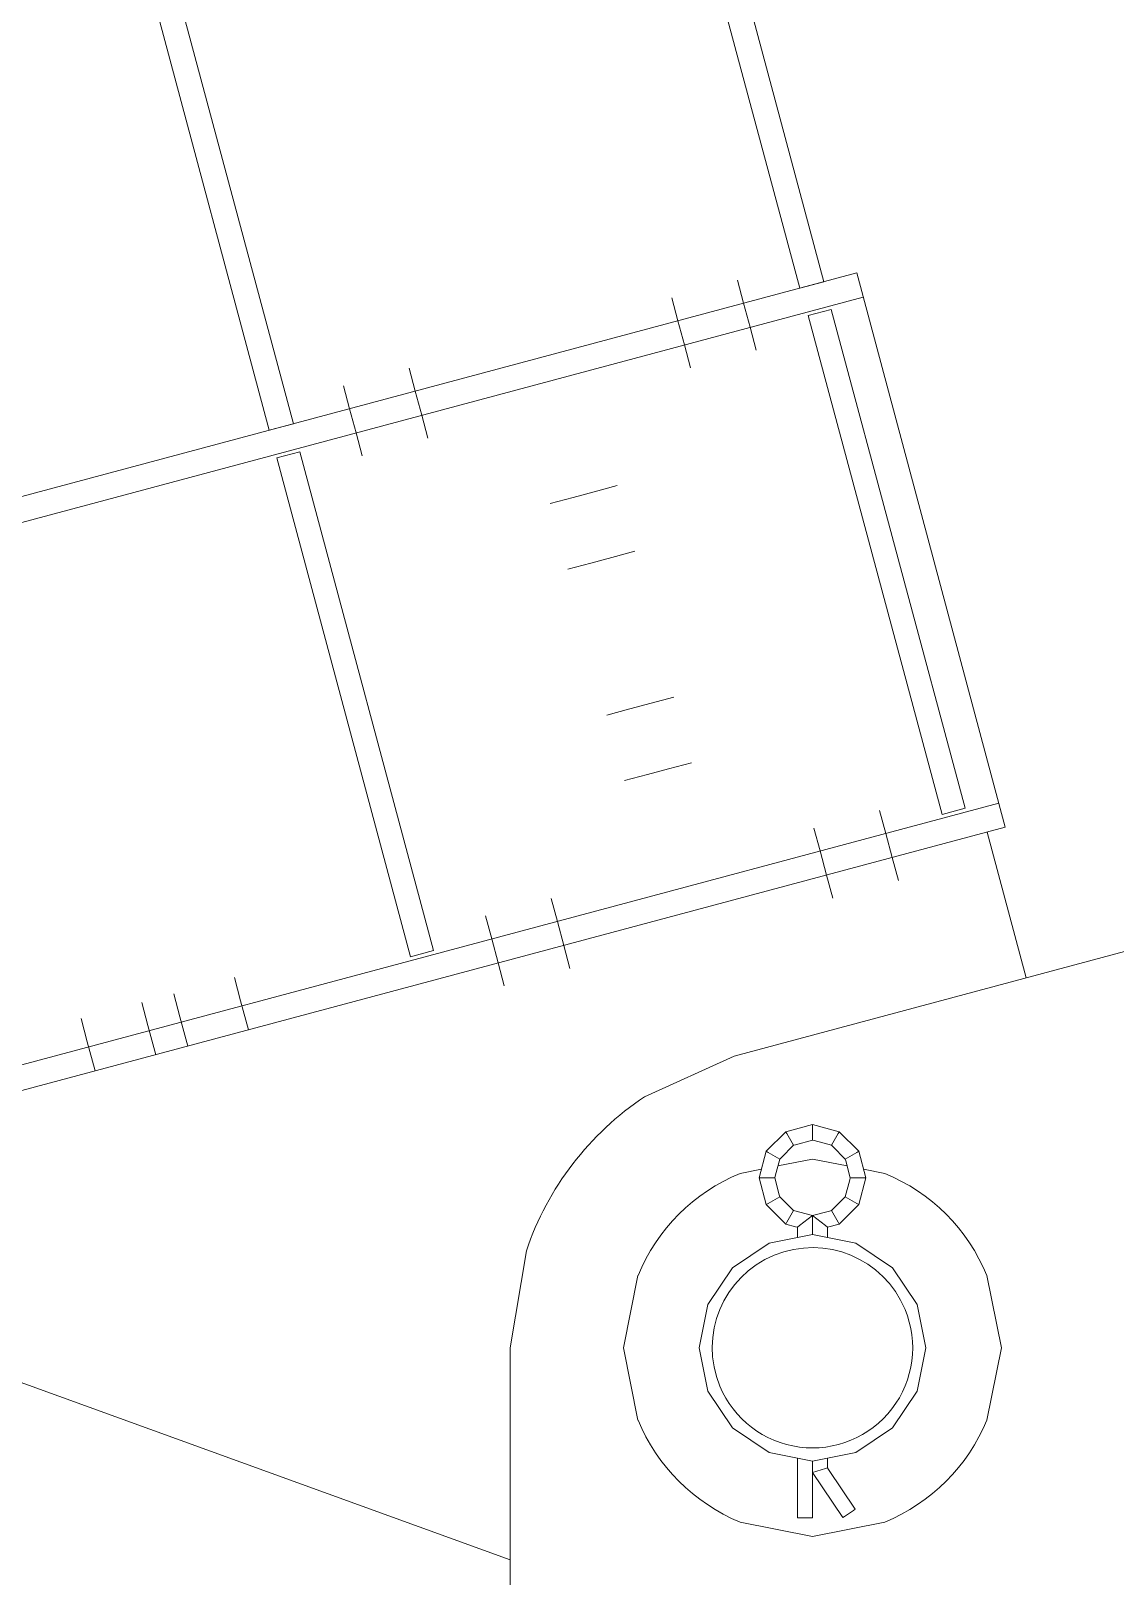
# Model space of a CAD drawing. Header units: millimetres. Extents: x -753 to 90, y 56274 to 56868.
# Drawn here: x -399.03 to -393.29, y 56706.36 to 56714.54 of the extents above; entities that cross this region are included whole.
import ezdxf

# ---------------------------------------------------------------- set-up
doc = ezdxf.new("R2010")
doc.units = ezdxf.units.MM
doc.linetypes.add('XKITLINE00', pattern=[0])
doc.linetypes.add('XKITLINE02', pattern=[4, 2, -2])
doc.layers.add('Parafuso', color=3, linetype='Continuous', lineweight=0)
doc.layers.add('Peça', color=2, linetype='Continuous', lineweight=0)

# ---------------------------------------------------------------- blocks, each defined once
blk = doc.blocks.new('*A527')
at = {"layer": 'Peça', "color": 1, "linetype": 'XKITLINE00', "lineweight": 0}
for p, q in [((-394.9102, 56713.0361), (-394.7885, 56713.0687)), ((-394.2021, 56710.3933), (-394.9102, 56713.0361)), ((-394.0804, 56710.426), (-394.7885, 56713.0687)), ((-394.2021, 56710.3933), (-394.0804, 56710.426))]:
    blk.add_line(p, q, dxfattribs=at)
blk = doc.blocks.new('*A528')
at = {"layer": 'Peça', "color": 1, "linetype": 'XKITLINE00', "lineweight": 0}
for p, q in [((-397.7249, 56712.2819), (-397.6032, 56712.3146)), ((-397.0168, 56709.6392), (-397.7249, 56712.2819)), ((-396.8951, 56709.6718), (-397.6032, 56712.3146)), ((-397.0168, 56709.6392), (-396.8951, 56709.6718))]:
    blk.add_line(p, q, dxfattribs=at)
blk = doc.blocks.new('*A530')
at = {"layer": 'Peça', "color": 1, "linetype": 'XKITLINE00', "lineweight": 0}
for p, q in [((-394.8882, 56708.7504), (-395.0296, 56708.7125)), ((-394.8882, 56708.7504), (-394.8882, 56708.7383)), ((-394.8882, 56708.7504), (-394.7467, 56708.7125)), ((-394.8882, 56708.7383), (-394.8882, 56708.6676)), ((-395.0296, 56708.7125), (-395.1331, 56708.609)), ((-395.0296, 56708.7125), (-395.0235, 56708.702)), ((-395.0235, 56708.702), (-394.9882, 56708.6407)), ((-394.8882, 56708.6676), (-394.9785, 56708.6433)), ((-394.8882, 56708.6676), (-394.8785, 56708.665)), ((-394.8785, 56708.665), (-394.7882, 56708.6408)), ((-394.7528, 56708.702), (-394.7882, 56708.6408)), ((-394.7467, 56708.7125), (-394.7528, 56708.702)), ((-394.7467, 56708.7125), (-394.6433, 56708.6089)), ((-395.1331, 56708.609), (-395.171, 56708.4676)), ((-395.1331, 56708.609), (-395.1226, 56708.6029)), ((-395.1226, 56708.6029), (-395.0614, 56708.5676)), ((-395.0614, 56708.5676), (-395.0543, 56708.5746)), ((-394.9882, 56708.6407), (-395.0543, 56708.5746)), ((-394.9882, 56708.6407), (-394.9785, 56708.6433)), ((-394.7882, 56708.6408), (-394.7811, 56708.6337)), ((-394.7811, 56708.6337), (-394.715, 56708.5675)), ((-394.6538, 56708.6029), (-394.715, 56708.5675)), ((-394.6433, 56708.6089), (-394.6538, 56708.6029)), ((-394.6433, 56708.6089), (-394.6053, 56708.4676)), ((-395.0614, 56708.5676), (-395.0856, 56708.4772)), ((-394.715, 56708.5675), (-394.7124, 56708.5579)), ((-394.7124, 56708.5579), (-394.6882, 56708.4676)), ((-395.171, 56708.4676), (-395.1331, 56708.3261)), ((-395.171, 56708.4676), (-395.1589, 56708.4676)), ((-395.1589, 56708.4676), (-395.0882, 56708.4676)), ((-395.0882, 56708.4676), (-395.0856, 56708.4772)), ((-395.0882, 56708.4676), (-395.064, 56708.3772)), ((-394.6907, 56708.4579), (-394.715, 56708.3676)), ((-394.6882, 56708.4676), (-394.6907, 56708.4579)), ((-394.6175, 56708.4676), (-394.6882, 56708.4676)), ((-394.6053, 56708.4676), (-394.6433, 56708.3261)), ((-394.6053, 56708.4676), (-394.6175, 56708.4676)), ((-395.1331, 56708.3261), (-395.1226, 56708.3322)), ((-395.1226, 56708.3322), (-395.0614, 56708.3676)), ((-395.0614, 56708.3676), (-395.064, 56708.3772)), ((-395.0614, 56708.3676), (-394.9952, 56708.3015)), ((-394.7221, 56708.3605), (-394.7882, 56708.2944)), ((-394.715, 56708.3676), (-394.7221, 56708.3605)), ((-394.6538, 56708.3322), (-394.715, 56708.3676)), ((-394.6433, 56708.3261), (-394.6538, 56708.3322)), ((-395.1331, 56708.3261), (-395.0296, 56708.2227)), ((-395.0235, 56708.2332), (-394.9882, 56708.2944)), ((-394.9882, 56708.2944), (-394.9952, 56708.3015)), ((-394.8882, 56708.2676), (-394.9882, 56708.2944)), ((-394.9565, 56708.2152), (-394.8882, 56708.2676)), ((-394.7979, 56708.2918), (-394.8882, 56708.2676)), ((-394.8882, 56708.2676), (-394.8882, 56708.1675)), ((-394.8199, 56708.2152), (-394.8882, 56708.2676)), ((-394.8882, 56708.2676), (-394.8882, 56708.1675)), ((-394.7882, 56708.2944), (-394.7979, 56708.2918)), ((-394.7529, 56708.2332), (-394.7882, 56708.2944)), ((-394.6433, 56708.3261), (-394.7468, 56708.2227)), ((-395.0296, 56708.2227), (-395.0235, 56708.2332)), ((-394.9778, 56708.2088), (-395.0296, 56708.2227)), ((-394.9682, 56708.2062), (-394.9778, 56708.2088)), ((-394.9682, 56708.2062), (-394.9565, 56708.2152)), ((-394.9682, 56708.1516), (-394.9682, 56708.2062)), ((-394.8082, 56708.2062), (-394.8199, 56708.2152)), ((-394.7468, 56708.2227), (-394.8082, 56708.2062)), ((-394.8082, 56708.1962), (-394.8082, 56708.2062)), ((-394.8082, 56708.1516), (-394.8082, 56708.1962)), ((-394.7468, 56708.2227), (-394.7529, 56708.2332)), ((-394.9682, 56706.6675), (-394.9682, 56706.9834)), ((-394.8882, 56706.6675), (-394.8882, 56706.9675)), ((-394.8882, 56706.9675), (-394.8882, 56706.9076)), ((-394.8082, 56706.9834), (-394.8082, 56706.9318)), ((-394.8199, 56706.9282), (-394.8882, 56706.9076)), ((-394.8882, 56706.9076), (-394.7282, 56706.6676)), ((-394.8082, 56706.9318), (-394.8199, 56706.9282)), ((-394.8082, 56706.9318), (-394.8026, 56706.9235)), ((-394.8026, 56706.9235), (-394.6616, 56706.7119)), ((-394.7184, 56706.6741), (-394.6713, 56706.7054)), ((-394.6713, 56706.7054), (-394.6616, 56706.7119)), ((-394.9682, 56706.6675), (-394.9564, 56706.6675)), ((-394.9564, 56706.6675), (-394.8882, 56706.6675)), ((-394.7282, 56706.6676), (-394.7184, 56706.6741))]:
    blk.add_line(p, q, dxfattribs=at)
blk = doc.blocks.new('*A531')
at = {"layer": 'Peça', "color": 1, "linetype": 'XKITLINE00', "lineweight": 0}
for p, q in [((-395.3022, 56709.113), (-390.5022, 56710.3991)), ((-390.5022, 56710.3991), (-389.9209, 56710.4449)), ((-388.5944, 56709.427), (-388.4881, 56708.8536)), ((-395.777, 56708.8979), (-395.3022, 56709.113)), ((-388.4881, 56705.1875), (-388.4881, 56708.8536)), ((-396.4881, 56707.5675), (-396.4032, 56708.0818)), ((-396.4882, 56705.1875), (-396.4881, 56707.5675))]:
    blk.add_line(p, q, dxfattribs=at)
for centre, start, end in [((-390.0881, 56708.8536), 20.99996, 83.99972), ((-394.8881, 56707.5675), 123.74946, 161.24913)]:
    blk.add_arc(centre, 1.6, start, end, dxfattribs=at)
blk = doc.blocks.new('*A536')
at = {"layer": 'Peça', "color": 1, "linetype": 'XKITLINE00', "lineweight": 0}
for p, q in [((-395.1177, 56708.1218), (-394.8881, 56708.1675)), ((-394.8881, 56708.1675), (-394.6585, 56708.1218)), ((-395.3124, 56707.9918), (-395.1177, 56708.1218)), ((-394.4639, 56707.9918), (-394.6585, 56708.1218)), ((-395.3124, 56707.9918), (-395.4424, 56707.7971)), ((-394.3338, 56707.7971), (-394.4639, 56707.9918)), ((-395.4424, 56707.7971), (-395.4881, 56707.5675)), ((-394.2881, 56707.5676), (-394.3338, 56707.7971)), ((-395.4881, 56707.5675), (-395.4424, 56707.3379)), ((-394.3338, 56707.3379), (-394.2881, 56707.5676)), ((-395.4424, 56707.3379), (-395.3124, 56707.1432)), ((-394.4639, 56707.1432), (-394.3338, 56707.3379)), ((-395.3124, 56707.1432), (-395.1177, 56707.0132)), ((-394.6585, 56707.0132), (-394.4639, 56707.1432)), ((-395.1177, 56707.0132), (-394.8881, 56706.9675)), ((-394.8881, 56706.9675), (-394.6585, 56707.0132))]:
    blk.add_line(p, q, dxfattribs=at)
for start, end in [(22.50001, 202.50001), (202.50001, 22.50001)]:
    blk.add_arc((-394.8882, 56707.5676), 0.5306, start, end, dxfattribs=at)
blk = doc.blocks.new('*A538')
at = {"layer": 'Peça', "color": 1, "linetype": 'XKITLINE00', "lineweight": 0}
for p, q in [((-395.2708, 56708.4914), (-395.1586, 56708.5137)), ((-395.0711, 56708.5311), (-394.8881, 56708.5675)), ((-394.8881, 56708.5675), (-394.7052, 56708.5311)), ((-394.6177, 56708.5137), (-394.5054, 56708.4914)), ((-395.8881, 56707.5675), (-395.812, 56707.9502)), ((-393.9642, 56707.9502), (-393.8881, 56707.5675)), ((-395.812, 56707.1848), (-395.8881, 56707.5675)), ((-393.8881, 56707.5675), (-393.9642, 56707.1848)), ((-394.8881, 56706.5675), (-395.2708, 56706.6436)), ((-394.5054, 56706.6436), (-394.8881, 56706.5675))]:
    blk.add_line(p, q, dxfattribs=at)
for start, end in [(112.5, 157.5), (22.49997, 67.49999), (202.5, 247.49999), (292.49998, 337.49996)]:
    blk.add_arc((-394.8881, 56707.5675), 1, start, end, dxfattribs=at)
blk = doc.blocks.new('*A577')
at = {"layer": 'Parafuso', "color": 7, "linetype": 'XKITLINE02', "lineweight": 0}
for p, q in [((-395.2529, 56713.1017), (-395.2855, 56713.2234)), ((-395.2529, 56713.1017), (-395.2855, 56713.2234)), ((-395.2529, 56713.1017), (-395.2855, 56713.2234)), ((-395.6006, 56713.0085), (-395.6332, 56713.1302)), ((-395.6006, 56713.0085), (-395.6332, 56713.1302)), ((-395.6006, 56713.0085), (-395.6332, 56713.1302)), ((-395.2187, 56712.9742), (-395.2529, 56713.1017)), ((-395.2187, 56712.9742), (-395.2529, 56713.1017)), ((-395.2187, 56712.9742), (-395.2529, 56713.1017)), ((-395.5664, 56712.881), (-395.6006, 56713.0085)), ((-395.5664, 56712.881), (-395.6006, 56713.0085)), ((-395.5664, 56712.881), (-395.6006, 56713.0085)), ((-395.1861, 56712.8525), (-395.2187, 56712.9742)), ((-395.1861, 56712.8525), (-395.2187, 56712.9742)), ((-395.1861, 56712.8525), (-395.2187, 56712.9742)), ((-395.5338, 56712.7593), (-395.5664, 56712.881)), ((-395.5338, 56712.7593), (-395.5664, 56712.881)), ((-395.5338, 56712.7593), (-395.5664, 56712.881))]:
    blk.add_line(p, q, dxfattribs=at)
blk = doc.blocks.new('*A578')
at = {"layer": 'Parafuso', "color": 7, "linetype": 'XKITLINE02', "lineweight": 0}
for p, q in [((-396.9915, 56712.6358), (-397.0241, 56712.7575)), ((-396.9915, 56712.6358), (-397.0241, 56712.7575)), ((-396.9915, 56712.6358), (-397.0241, 56712.7575)), ((-397.3393, 56712.5426), (-397.3719, 56712.6643)), ((-397.3393, 56712.5426), (-397.3719, 56712.6643)), ((-397.3393, 56712.5426), (-397.3719, 56712.6643)), ((-396.9574, 56712.5083), (-396.9915, 56712.6358)), ((-396.9574, 56712.5083), (-396.9915, 56712.6358)), ((-396.9574, 56712.5083), (-396.9915, 56712.6358)), ((-397.3051, 56712.4151), (-397.3393, 56712.5426)), ((-397.3051, 56712.4151), (-397.3393, 56712.5426)), ((-397.3051, 56712.4151), (-397.3393, 56712.5426)), ((-396.9248, 56712.3866), (-396.9574, 56712.5083)), ((-396.9248, 56712.3866), (-396.9574, 56712.5083)), ((-396.9248, 56712.3866), (-396.9574, 56712.5083)), ((-397.2725, 56712.2934), (-397.3051, 56712.4151)), ((-397.2725, 56712.2934), (-397.3051, 56712.4151)), ((-397.2725, 56712.2934), (-397.3051, 56712.4151))]:
    blk.add_line(p, q, dxfattribs=at)
blk = doc.blocks.new('*A579')
at = {"layer": 'Parafuso', "color": 7, "linetype": 'XKITLINE02', "lineweight": 0}
for p, q in [((-396.9915, 56712.6358), (-397.0241, 56712.7575)), ((-396.9915, 56712.6358), (-397.0241, 56712.7575)), ((-396.9915, 56712.6358), (-397.0241, 56712.7575)), ((-397.3393, 56712.5426), (-397.3719, 56712.6643)), ((-397.3393, 56712.5426), (-397.3719, 56712.6643)), ((-397.3393, 56712.5426), (-397.3719, 56712.6643)), ((-396.9574, 56712.5083), (-396.9915, 56712.6358)), ((-396.9574, 56712.5083), (-396.9915, 56712.6358)), ((-396.9574, 56712.5083), (-396.9915, 56712.6358)), ((-397.3051, 56712.4151), (-397.3393, 56712.5426)), ((-397.3051, 56712.4151), (-397.3393, 56712.5426)), ((-397.3051, 56712.4151), (-397.3393, 56712.5426)), ((-396.9248, 56712.3866), (-396.9574, 56712.5083)), ((-396.9248, 56712.3866), (-396.9574, 56712.5083)), ((-396.9248, 56712.3866), (-396.9574, 56712.5083)), ((-397.2725, 56712.2934), (-397.3051, 56712.4151)), ((-397.2725, 56712.2934), (-397.3051, 56712.4151)), ((-397.2725, 56712.2934), (-397.3051, 56712.4151))]:
    blk.add_line(p, q, dxfattribs=at)
blk = doc.blocks.new('*A580')
at = {"layer": 'Parafuso', "color": 7, "linetype": 'XKITLINE02', "lineweight": 0}
for p, q in [((-396.2715, 56709.9486), (-396.2389, 56709.8269)), ((-396.2715, 56709.9486), (-396.2389, 56709.8269)), ((-396.2715, 56709.9486), (-396.2389, 56709.8269)), ((-396.6192, 56709.8554), (-396.5866, 56709.7337)), ((-396.6192, 56709.8554), (-396.5866, 56709.7337)), ((-396.6192, 56709.8554), (-396.5866, 56709.7337)), ((-396.2389, 56709.8269), (-396.2047, 56709.6994)), ((-396.2389, 56709.8269), (-396.2047, 56709.6994)), ((-396.2389, 56709.8269), (-396.2047, 56709.6994)), ((-396.5866, 56709.7337), (-396.5525, 56709.6062)), ((-396.5866, 56709.7337), (-396.5525, 56709.6062)), ((-396.5866, 56709.7337), (-396.5525, 56709.6062)), ((-396.2047, 56709.6994), (-396.1721, 56709.5777)), ((-396.2047, 56709.6994), (-396.1721, 56709.5777)), ((-396.2047, 56709.6994), (-396.1721, 56709.5777)), ((-396.5525, 56709.6062), (-396.5199, 56709.4845)), ((-396.5525, 56709.6062), (-396.5199, 56709.4845)), ((-396.5525, 56709.6062), (-396.5199, 56709.4845))]:
    blk.add_line(p, q, dxfattribs=at)
blk = doc.blocks.new('*A581')
at = {"layer": 'Parafuso', "color": 7, "linetype": 'XKITLINE02', "lineweight": 0}
for p, q in [((-396.2715, 56709.9486), (-396.2389, 56709.8269)), ((-396.2715, 56709.9486), (-396.2389, 56709.8269)), ((-396.2715, 56709.9486), (-396.2389, 56709.8269)), ((-396.6192, 56709.8554), (-396.5866, 56709.7337)), ((-396.6192, 56709.8554), (-396.5866, 56709.7337)), ((-396.6192, 56709.8554), (-396.5866, 56709.7337)), ((-396.2389, 56709.8269), (-396.2047, 56709.6994)), ((-396.2389, 56709.8269), (-396.2047, 56709.6994)), ((-396.2389, 56709.8269), (-396.2047, 56709.6994)), ((-396.5866, 56709.7337), (-396.5525, 56709.6062)), ((-396.5866, 56709.7337), (-396.5525, 56709.6062)), ((-396.5866, 56709.7337), (-396.5525, 56709.6062)), ((-396.2047, 56709.6994), (-396.1721, 56709.5777)), ((-396.2047, 56709.6994), (-396.1721, 56709.5777)), ((-396.2047, 56709.6994), (-396.1721, 56709.5777)), ((-396.5525, 56709.6062), (-396.5199, 56709.4845)), ((-396.5525, 56709.6062), (-396.5199, 56709.4845)), ((-396.5525, 56709.6062), (-396.5199, 56709.4845))]:
    blk.add_line(p, q, dxfattribs=at)
blk = doc.blocks.new('*A582')
at = {"layer": 'Parafuso', "color": 7, "linetype": 'XKITLINE02', "lineweight": 0}
for p, q in [((-396.0433, 56712.1031), (-396.1554, 56712.073)), ((-396.0433, 56712.1031), (-396.1554, 56712.073)), ((-395.9216, 56712.1357), (-396.0433, 56712.1031)), ((-395.9216, 56712.1357), (-396.0433, 56712.1031)), ((-396.1554, 56712.073), (-396.2771, 56712.0404)), ((-396.1554, 56712.073), (-396.2771, 56712.0404)), ((-395.8285, 56711.7879), (-395.9502, 56711.7553)), ((-395.8285, 56711.7879), (-395.9502, 56711.7553)), ((-396.0622, 56711.7253), (-396.1839, 56711.6927)), ((-396.0622, 56711.7253), (-396.1839, 56711.6927)), ((-395.9502, 56711.7553), (-396.0622, 56711.7253)), ((-395.9502, 56711.7553), (-396.0622, 56711.7253)), ((-395.8552, 56710.9526), (-395.9769, 56710.92)), ((-395.8552, 56710.9526), (-395.9769, 56710.92)), ((-395.7431, 56710.9826), (-395.8552, 56710.9526)), ((-395.7431, 56710.9826), (-395.8552, 56710.9526)), ((-395.6214, 56711.0152), (-395.7431, 56710.9826)), ((-395.6214, 56711.0152), (-395.7431, 56710.9826)), ((-395.6499, 56710.6349), (-395.762, 56710.6048)), ((-395.6499, 56710.6349), (-395.762, 56710.6048)), ((-395.5282, 56710.6675), (-395.6499, 56710.6349)), ((-395.5282, 56710.6675), (-395.6499, 56710.6349)), ((-395.762, 56710.6048), (-395.8837, 56710.5722)), ((-395.762, 56710.6048), (-395.8837, 56710.5722))]:
    blk.add_line(p, q, dxfattribs=at)
blk = doc.blocks.new('*A583')
at = {"layer": 'Parafuso', "color": 7, "linetype": 'XKITLINE02', "lineweight": 0}
for p, q in [((-396.0433, 56712.1031), (-396.1554, 56712.073)), ((-396.0433, 56712.1031), (-396.1554, 56712.073)), ((-395.9216, 56712.1357), (-396.0433, 56712.1031)), ((-395.9216, 56712.1357), (-396.0433, 56712.1031)), ((-396.1554, 56712.073), (-396.2771, 56712.0404)), ((-396.1554, 56712.073), (-396.2771, 56712.0404)), ((-395.8285, 56711.7879), (-395.9502, 56711.7553)), ((-395.8285, 56711.7879), (-395.9502, 56711.7553)), ((-396.0622, 56711.7253), (-396.1839, 56711.6927)), ((-396.0622, 56711.7253), (-396.1839, 56711.6927)), ((-395.9502, 56711.7553), (-396.0622, 56711.7253)), ((-395.9502, 56711.7553), (-396.0622, 56711.7253)), ((-395.8552, 56710.9526), (-395.9769, 56710.92)), ((-395.8552, 56710.9526), (-395.9769, 56710.92)), ((-395.7431, 56710.9826), (-395.8552, 56710.9526)), ((-395.7431, 56710.9826), (-395.8552, 56710.9526)), ((-395.6214, 56711.0152), (-395.7431, 56710.9826)), ((-395.6214, 56711.0152), (-395.7431, 56710.9826)), ((-395.6499, 56710.6349), (-395.762, 56710.6048)), ((-395.6499, 56710.6349), (-395.762, 56710.6048)), ((-395.5282, 56710.6675), (-395.6499, 56710.6349)), ((-395.5282, 56710.6675), (-395.6499, 56710.6349)), ((-395.762, 56710.6048), (-395.8837, 56710.5722)), ((-395.762, 56710.6048), (-395.8837, 56710.5722))]:
    blk.add_line(p, q, dxfattribs=at)
blk = doc.blocks.new('*A584')
at = {"layer": 'Parafuso', "color": 7, "linetype": 'XKITLINE02', "lineweight": 0}
for p, q in [((-395.2529, 56713.1017), (-395.2855, 56713.2234)), ((-395.2529, 56713.1017), (-395.2855, 56713.2234)), ((-395.2529, 56713.1017), (-395.2855, 56713.2234)), ((-395.6006, 56713.0085), (-395.6332, 56713.1302)), ((-395.6006, 56713.0085), (-395.6332, 56713.1302)), ((-395.6006, 56713.0085), (-395.6332, 56713.1302)), ((-395.2187, 56712.9742), (-395.2529, 56713.1017)), ((-395.2187, 56712.9742), (-395.2529, 56713.1017)), ((-395.2187, 56712.9742), (-395.2529, 56713.1017)), ((-395.5664, 56712.881), (-395.6006, 56713.0085)), ((-395.5664, 56712.881), (-395.6006, 56713.0085)), ((-395.5664, 56712.881), (-395.6006, 56713.0085)), ((-395.1861, 56712.8525), (-395.2187, 56712.9742)), ((-395.1861, 56712.8525), (-395.2187, 56712.9742)), ((-395.1861, 56712.8525), (-395.2187, 56712.9742)), ((-395.5338, 56712.7593), (-395.5664, 56712.881)), ((-395.5338, 56712.7593), (-395.5664, 56712.881)), ((-395.5338, 56712.7593), (-395.5664, 56712.881))]:
    blk.add_line(p, q, dxfattribs=at)
blk = doc.blocks.new('*A585')
at = {"layer": 'Parafuso', "color": 7, "linetype": 'XKITLINE02', "lineweight": 0}
for p, q in [((-395.2529, 56713.1017), (-395.2855, 56713.2234)), ((-395.2529, 56713.1017), (-395.2855, 56713.2234)), ((-395.2529, 56713.1017), (-395.2855, 56713.2234)), ((-395.6006, 56713.0085), (-395.6332, 56713.1302)), ((-395.6006, 56713.0085), (-395.6332, 56713.1302)), ((-395.6006, 56713.0085), (-395.6332, 56713.1302)), ((-395.2187, 56712.9742), (-395.2529, 56713.1017)), ((-395.2187, 56712.9742), (-395.2529, 56713.1017)), ((-395.2187, 56712.9742), (-395.2529, 56713.1017)), ((-395.5664, 56712.881), (-395.6006, 56713.0085)), ((-395.5664, 56712.881), (-395.6006, 56713.0085)), ((-395.5664, 56712.881), (-395.6006, 56713.0085)), ((-395.1861, 56712.8525), (-395.2187, 56712.9742)), ((-395.1861, 56712.8525), (-395.2187, 56712.9742)), ((-395.1861, 56712.8525), (-395.2187, 56712.9742)), ((-395.5338, 56712.7593), (-395.5664, 56712.881)), ((-395.5338, 56712.7593), (-395.5664, 56712.881)), ((-395.5338, 56712.7593), (-395.5664, 56712.881))]:
    blk.add_line(p, q, dxfattribs=at)
blk = doc.blocks.new('*A586')
at = {"layer": 'Parafuso', "color": 7, "linetype": 'XKITLINE02', "lineweight": 0}
for p, q in [((-394.5328, 56710.4145), (-394.5002, 56710.2928)), ((-394.5328, 56710.4145), (-394.5002, 56710.2928)), ((-394.5328, 56710.4145), (-394.5002, 56710.2928)), ((-394.8806, 56710.3213), (-394.848, 56710.1996)), ((-394.8806, 56710.3213), (-394.848, 56710.1996)), ((-394.8806, 56710.3213), (-394.848, 56710.1996)), ((-394.5002, 56710.2928), (-394.4661, 56710.1653)), ((-394.5002, 56710.2928), (-394.4661, 56710.1653)), ((-394.5002, 56710.2928), (-394.4661, 56710.1653)), ((-394.848, 56710.1996), (-394.8138, 56710.0721)), ((-394.848, 56710.1996), (-394.8138, 56710.0721)), ((-394.848, 56710.1996), (-394.8138, 56710.0721)), ((-394.4661, 56710.1653), (-394.4335, 56710.0436)), ((-394.4661, 56710.1653), (-394.4335, 56710.0436)), ((-394.4661, 56710.1653), (-394.4335, 56710.0436)), ((-394.8138, 56710.0721), (-394.7812, 56709.9504)), ((-394.8138, 56710.0721), (-394.7812, 56709.9504)), ((-394.8138, 56710.0721), (-394.7812, 56709.9504))]:
    blk.add_line(p, q, dxfattribs=at)
blk = doc.blocks.new('*A587')
at = {"layer": 'Parafuso', "color": 7, "linetype": 'XKITLINE02', "lineweight": 0}
for p, q in [((-394.5328, 56710.4145), (-394.5002, 56710.2928)), ((-394.5328, 56710.4145), (-394.5002, 56710.2928)), ((-394.5328, 56710.4145), (-394.5002, 56710.2928)), ((-394.8806, 56710.3213), (-394.848, 56710.1996)), ((-394.8806, 56710.3213), (-394.848, 56710.1996)), ((-394.8806, 56710.3213), (-394.848, 56710.1996)), ((-394.5002, 56710.2928), (-394.4661, 56710.1653)), ((-394.5002, 56710.2928), (-394.4661, 56710.1653)), ((-394.5002, 56710.2928), (-394.4661, 56710.1653)), ((-394.848, 56710.1996), (-394.8138, 56710.0721)), ((-394.848, 56710.1996), (-394.8138, 56710.0721)), ((-394.848, 56710.1996), (-394.8138, 56710.0721)), ((-394.4661, 56710.1653), (-394.4335, 56710.0436)), ((-394.4661, 56710.1653), (-394.4335, 56710.0436)), ((-394.4661, 56710.1653), (-394.4335, 56710.0436)), ((-394.8138, 56710.0721), (-394.7812, 56709.9504)), ((-394.8138, 56710.0721), (-394.7812, 56709.9504)), ((-394.8138, 56710.0721), (-394.7812, 56709.9504))]:
    blk.add_line(p, q, dxfattribs=at)
blk = doc.blocks.new('*A626')
at = {"layer": 'Peça', "color": 1, "linetype": 'XKITLINE00', "lineweight": 0}
for p, q in [((-403.1357, 56710.9895), (-394.654, 56713.2621)), ((-394.654, 56713.2621), (-393.8672, 56710.3257)), ((-403.1015, 56710.862), (-394.6198, 56713.1346)), ((-402.383, 56708.1806), (-393.9014, 56710.4532)), ((-402.3489, 56708.0531), (-393.8672, 56710.3257))]:
    blk.add_line(p, q, dxfattribs=at)
blk = doc.blocks.new('*A684')
at = {"layer": 'Parafuso', "color": 7, "linetype": 'XKITLINE02', "lineweight": 0}
for p, q in [((-394.5328, 56710.4145), (-394.5002, 56710.2928)), ((-394.5328, 56710.4145), (-394.5002, 56710.2928)), ((-394.5328, 56710.4145), (-394.5002, 56710.2928)), ((-394.8806, 56710.3213), (-394.848, 56710.1996)), ((-394.8806, 56710.3213), (-394.848, 56710.1996)), ((-394.8806, 56710.3213), (-394.848, 56710.1996)), ((-394.5002, 56710.2928), (-394.4661, 56710.1653)), ((-394.5002, 56710.2928), (-394.4661, 56710.1653)), ((-394.5002, 56710.2928), (-394.4661, 56710.1653)), ((-394.848, 56710.1996), (-394.8138, 56710.0721)), ((-394.848, 56710.1996), (-394.8138, 56710.0721)), ((-394.848, 56710.1996), (-394.8138, 56710.0721)), ((-394.4661, 56710.1653), (-394.4335, 56710.0436)), ((-394.4661, 56710.1653), (-394.4335, 56710.0436)), ((-394.4661, 56710.1653), (-394.4335, 56710.0436)), ((-394.8138, 56710.0721), (-394.7812, 56709.9504)), ((-394.8138, 56710.0721), (-394.7812, 56709.9504)), ((-394.8138, 56710.0721), (-394.7812, 56709.9504))]:
    blk.add_line(p, q, dxfattribs=at)
blk = doc.blocks.new('*A685')
at = {"layer": 'Parafuso', "color": 7, "linetype": 'XKITLINE02', "lineweight": 0}
for p, q in [((-394.5328, 56710.4145), (-394.5002, 56710.2928)), ((-394.5328, 56710.4145), (-394.5002, 56710.2928)), ((-394.5328, 56710.4145), (-394.5002, 56710.2928)), ((-394.8806, 56710.3213), (-394.848, 56710.1996)), ((-394.8806, 56710.3213), (-394.848, 56710.1996)), ((-394.8806, 56710.3213), (-394.848, 56710.1996)), ((-394.5002, 56710.2928), (-394.4661, 56710.1653)), ((-394.5002, 56710.2928), (-394.4661, 56710.1653)), ((-394.5002, 56710.2928), (-394.4661, 56710.1653)), ((-394.848, 56710.1996), (-394.8138, 56710.0721)), ((-394.848, 56710.1996), (-394.8138, 56710.0721)), ((-394.848, 56710.1996), (-394.8138, 56710.0721)), ((-394.4661, 56710.1653), (-394.4335, 56710.0436)), ((-394.4661, 56710.1653), (-394.4335, 56710.0436)), ((-394.4661, 56710.1653), (-394.4335, 56710.0436)), ((-394.8138, 56710.0721), (-394.7812, 56709.9504)), ((-394.8138, 56710.0721), (-394.7812, 56709.9504)), ((-394.8138, 56710.0721), (-394.7812, 56709.9504))]:
    blk.add_line(p, q, dxfattribs=at)
blk = doc.blocks.new('*A686')
at = {"layer": 'Parafuso', "color": 7, "linetype": 'XKITLINE02', "lineweight": 0}
for p, q in [((-396.1554, 56712.073), (-396.0433, 56712.1031)), ((-396.1554, 56712.073), (-396.0433, 56712.1031)), ((-396.0433, 56712.1031), (-395.9216, 56712.1357)), ((-396.0433, 56712.1031), (-395.9216, 56712.1357)), ((-396.2771, 56712.0404), (-396.1554, 56712.073)), ((-396.2771, 56712.0404), (-396.1554, 56712.073)), ((-395.9502, 56711.7553), (-395.8285, 56711.7879)), ((-395.9502, 56711.7553), (-395.8285, 56711.7879)), ((-396.1839, 56711.6927), (-396.0622, 56711.7253)), ((-396.1839, 56711.6927), (-396.0622, 56711.7253)), ((-396.0622, 56711.7253), (-395.9502, 56711.7553)), ((-396.0622, 56711.7253), (-395.9502, 56711.7553)), ((-395.9769, 56710.92), (-395.8552, 56710.9526)), ((-395.9769, 56710.92), (-395.8552, 56710.9526)), ((-395.8552, 56710.9526), (-395.7431, 56710.9826)), ((-395.8552, 56710.9526), (-395.7431, 56710.9826)), ((-395.7431, 56710.9826), (-395.6214, 56711.0152)), ((-395.7431, 56710.9826), (-395.6214, 56711.0152)), ((-395.762, 56710.6048), (-395.6499, 56710.6349)), ((-395.762, 56710.6048), (-395.6499, 56710.6349)), ((-395.6499, 56710.6349), (-395.5282, 56710.6675)), ((-395.6499, 56710.6349), (-395.5282, 56710.6675)), ((-395.8837, 56710.5722), (-395.762, 56710.6048)), ((-395.8837, 56710.5722), (-395.762, 56710.6048))]:
    blk.add_line(p, q, dxfattribs=at)
blk = doc.blocks.new('*A687')
at = {"layer": 'Parafuso', "color": 7, "linetype": 'XKITLINE02', "lineweight": 0}
for p, q in [((-396.1554, 56712.073), (-396.0433, 56712.1031)), ((-396.1554, 56712.073), (-396.0433, 56712.1031)), ((-396.0433, 56712.1031), (-395.9216, 56712.1357)), ((-396.0433, 56712.1031), (-395.9216, 56712.1357)), ((-396.2771, 56712.0404), (-396.1554, 56712.073)), ((-396.2771, 56712.0404), (-396.1554, 56712.073)), ((-395.9502, 56711.7553), (-395.8285, 56711.7879)), ((-395.9502, 56711.7553), (-395.8285, 56711.7879)), ((-396.1839, 56711.6927), (-396.0622, 56711.7253)), ((-396.1839, 56711.6927), (-396.0622, 56711.7253)), ((-396.0622, 56711.7253), (-395.9502, 56711.7553)), ((-396.0622, 56711.7253), (-395.9502, 56711.7553)), ((-395.9769, 56710.92), (-395.8552, 56710.9526)), ((-395.9769, 56710.92), (-395.8552, 56710.9526)), ((-395.8552, 56710.9526), (-395.7431, 56710.9826)), ((-395.8552, 56710.9526), (-395.7431, 56710.9826)), ((-395.7431, 56710.9826), (-395.6214, 56711.0152)), ((-395.7431, 56710.9826), (-395.6214, 56711.0152)), ((-395.762, 56710.6048), (-395.6499, 56710.6349)), ((-395.762, 56710.6048), (-395.6499, 56710.6349)), ((-395.6499, 56710.6349), (-395.5282, 56710.6675)), ((-395.6499, 56710.6349), (-395.5282, 56710.6675)), ((-395.8837, 56710.5722), (-395.762, 56710.6048)), ((-395.8837, 56710.5722), (-395.762, 56710.6048))]:
    blk.add_line(p, q, dxfattribs=at)
blk = doc.blocks.new('*A688')
at = {"layer": 'Peça', "color": 1, "linetype": 'XKITLINE00', "lineweight": 0}
for p, q in [((-393.7567, 56709.5271), (-393.9638, 56710.2998)), ((-399.8869, 56707.6775), (-400.1457, 56708.6434)), ((-396.4882, 56706.4445), (-399.8869, 56707.6775))]:
    blk.add_line(p, q, dxfattribs=at)
blk = doc.blocks.new('*A694')
at = {"layer": 'Parafuso', "color": 7, "linetype": 'XKITLINE02', "lineweight": 0}
for p, q in [((-396.9915, 56712.6358), (-397.0241, 56712.7575)), ((-396.9915, 56712.6358), (-397.0241, 56712.7575)), ((-396.9915, 56712.6358), (-397.0241, 56712.7575)), ((-397.3393, 56712.5426), (-397.3719, 56712.6643)), ((-397.3393, 56712.5426), (-397.3719, 56712.6643)), ((-397.3393, 56712.5426), (-397.3719, 56712.6643)), ((-396.9574, 56712.5083), (-396.9915, 56712.6358)), ((-396.9574, 56712.5083), (-396.9915, 56712.6358)), ((-396.9574, 56712.5083), (-396.9915, 56712.6358)), ((-397.3051, 56712.4151), (-397.3393, 56712.5426)), ((-397.3051, 56712.4151), (-397.3393, 56712.5426)), ((-397.3051, 56712.4151), (-397.3393, 56712.5426)), ((-396.9248, 56712.3866), (-396.9574, 56712.5083)), ((-396.9248, 56712.3866), (-396.9574, 56712.5083)), ((-396.9248, 56712.3866), (-396.9574, 56712.5083)), ((-397.2725, 56712.2934), (-397.3051, 56712.4151)), ((-397.2725, 56712.2934), (-397.3051, 56712.4151)), ((-397.2725, 56712.2934), (-397.3051, 56712.4151))]:
    blk.add_line(p, q, dxfattribs=at)
blk = doc.blocks.new('*A695')
at = {"layer": 'Parafuso', "color": 7, "linetype": 'XKITLINE02', "lineweight": 0}
for p, q in [((-396.9915, 56712.6358), (-397.0241, 56712.7575)), ((-396.9915, 56712.6358), (-397.0241, 56712.7575)), ((-396.9915, 56712.6358), (-397.0241, 56712.7575)), ((-397.3393, 56712.5426), (-397.3719, 56712.6643)), ((-397.3393, 56712.5426), (-397.3719, 56712.6643)), ((-397.3393, 56712.5426), (-397.3719, 56712.6643)), ((-396.9574, 56712.5083), (-396.9915, 56712.6358)), ((-396.9574, 56712.5083), (-396.9915, 56712.6358)), ((-396.9574, 56712.5083), (-396.9915, 56712.6358)), ((-397.3051, 56712.4151), (-397.3393, 56712.5426)), ((-397.3051, 56712.4151), (-397.3393, 56712.5426)), ((-397.3051, 56712.4151), (-397.3393, 56712.5426)), ((-396.9248, 56712.3866), (-396.9574, 56712.5083)), ((-396.9248, 56712.3866), (-396.9574, 56712.5083)), ((-396.9248, 56712.3866), (-396.9574, 56712.5083)), ((-397.2725, 56712.2934), (-397.3051, 56712.4151)), ((-397.2725, 56712.2934), (-397.3051, 56712.4151)), ((-397.2725, 56712.2934), (-397.3051, 56712.4151))]:
    blk.add_line(p, q, dxfattribs=at)
blk = doc.blocks.new('*A696')
at = {"layer": 'Parafuso', "color": 7, "linetype": 'XKITLINE02', "lineweight": 0}
for p, q in [((-396.2715, 56709.9486), (-396.2389, 56709.8269)), ((-396.2715, 56709.9486), (-396.2389, 56709.8269)), ((-396.2715, 56709.9486), (-396.2389, 56709.8269)), ((-396.6192, 56709.8554), (-396.5866, 56709.7337)), ((-396.6192, 56709.8554), (-396.5866, 56709.7337)), ((-396.6192, 56709.8554), (-396.5866, 56709.7337)), ((-396.2389, 56709.8269), (-396.2047, 56709.6994)), ((-396.2389, 56709.8269), (-396.2047, 56709.6994)), ((-396.2389, 56709.8269), (-396.2047, 56709.6994)), ((-396.5866, 56709.7337), (-396.5525, 56709.6062)), ((-396.5866, 56709.7337), (-396.5525, 56709.6062)), ((-396.5866, 56709.7337), (-396.5525, 56709.6062)), ((-396.2047, 56709.6994), (-396.1721, 56709.5777)), ((-396.2047, 56709.6994), (-396.1721, 56709.5777)), ((-396.2047, 56709.6994), (-396.1721, 56709.5777)), ((-396.5525, 56709.6062), (-396.5199, 56709.4845)), ((-396.5525, 56709.6062), (-396.5199, 56709.4845)), ((-396.5525, 56709.6062), (-396.5199, 56709.4845))]:
    blk.add_line(p, q, dxfattribs=at)
blk = doc.blocks.new('*A697')
at = {"layer": 'Parafuso', "color": 7, "linetype": 'XKITLINE02', "lineweight": 0}
for p, q in [((-396.2715, 56709.9486), (-396.2389, 56709.8269)), ((-396.2715, 56709.9486), (-396.2389, 56709.8269)), ((-396.2715, 56709.9486), (-396.2389, 56709.8269)), ((-396.6192, 56709.8554), (-396.5866, 56709.7337)), ((-396.6192, 56709.8554), (-396.5866, 56709.7337)), ((-396.6192, 56709.8554), (-396.5866, 56709.7337)), ((-396.2389, 56709.8269), (-396.2047, 56709.6994)), ((-396.2389, 56709.8269), (-396.2047, 56709.6994)), ((-396.2389, 56709.8269), (-396.2047, 56709.6994)), ((-396.5866, 56709.7337), (-396.5525, 56709.6062)), ((-396.5866, 56709.7337), (-396.5525, 56709.6062)), ((-396.5866, 56709.7337), (-396.5525, 56709.6062)), ((-396.2047, 56709.6994), (-396.1721, 56709.5777)), ((-396.2047, 56709.6994), (-396.1721, 56709.5777)), ((-396.2047, 56709.6994), (-396.1721, 56709.5777)), ((-396.5525, 56709.6062), (-396.5199, 56709.4845)), ((-396.5525, 56709.6062), (-396.5199, 56709.4845)), ((-396.5525, 56709.6062), (-396.5199, 56709.4845))]:
    blk.add_line(p, q, dxfattribs=at)
blk = doc.blocks.new('*A698')
at = {"layer": 'Parafuso', "color": 7, "linetype": 'XKITLINE02', "lineweight": 0}
for p, q in [((-395.2529, 56713.1017), (-395.2855, 56713.2234)), ((-395.2529, 56713.1017), (-395.2855, 56713.2234)), ((-395.2529, 56713.1017), (-395.2855, 56713.2234)), ((-395.6006, 56713.0085), (-395.6332, 56713.1302)), ((-395.6006, 56713.0085), (-395.6332, 56713.1302)), ((-395.6006, 56713.0085), (-395.6332, 56713.1302)), ((-395.2187, 56712.9742), (-395.2529, 56713.1017)), ((-395.2187, 56712.9742), (-395.2529, 56713.1017)), ((-395.2187, 56712.9742), (-395.2529, 56713.1017)), ((-395.5664, 56712.881), (-395.6006, 56713.0085)), ((-395.5664, 56712.881), (-395.6006, 56713.0085)), ((-395.5664, 56712.881), (-395.6006, 56713.0085)), ((-395.1861, 56712.8525), (-395.2187, 56712.9742)), ((-395.1861, 56712.8525), (-395.2187, 56712.9742)), ((-395.1861, 56712.8525), (-395.2187, 56712.9742)), ((-395.5338, 56712.7593), (-395.5664, 56712.881)), ((-395.5338, 56712.7593), (-395.5664, 56712.881)), ((-395.5338, 56712.7593), (-395.5664, 56712.881))]:
    blk.add_line(p, q, dxfattribs=at)
blk = doc.blocks.new('*A1385')
at = {"layer": 'Peça', "color": 1, "linetype": 'XKITLINE00', "lineweight": 0}
for p, q in [((-394.8278, 56713.2156), (-399.4658, 56730.525)), ((-394.9554, 56713.1814), (-399.5933, 56730.4908)), ((-397.7643, 56712.4288), (-402.4022, 56729.7382)), ((-397.6368, 56712.4629), (-402.2747, 56729.7723)), ((-394.9554, 56713.1814), (-394.8278, 56713.2156)), ((-397.7643, 56712.4288), (-397.6368, 56712.4629))]:
    blk.add_line(p, q, dxfattribs=at)
blk = doc.blocks.new('*A1700')
at = {"layer": 'Parafuso', "color": 7, "linetype": 'XKITLINE02', "lineweight": 0}
for p, q in [((-397.9493, 56709.5291), (-397.9164, 56709.4064)), ((-398.4397, 56709.3977), (-398.4069, 56709.275)), ((-398.2705, 56709.443), (-398.2376, 56709.3203)), ((-397.9164, 56709.4064), (-397.875, 56709.2519)), ((-398.7609, 56709.3116), (-398.7281, 56709.1889)), ((-398.2376, 56709.3203), (-398.1962, 56709.1658)), ((-398.4069, 56709.275), (-398.3655, 56709.1204)), ((-398.7281, 56709.1889), (-398.6866, 56709.0344))]:
    blk.add_line(p, q, dxfattribs=at)

msp = doc.modelspace()

# ---------------------------------------------------------------- block references
at = {"lineweight": 0}
for name in ['*A1385', '*A626', '*A577', '*A584', '*A585', '*A698', '*A527', '*A578', '*A579', '*A694', '*A695', '*A528', '*A582', '*A583', '*A686', '*A687', '*A531', '*A586', '*A587', '*A684', '*A685', '*A688', '*A580', '*A581', '*A696', '*A697', '*A1700', '*A530', '*A538', '*A536']:
    msp.add_blockref(name, (0, 0), dxfattribs=at)

doc.saveas('drawing.dxf')
